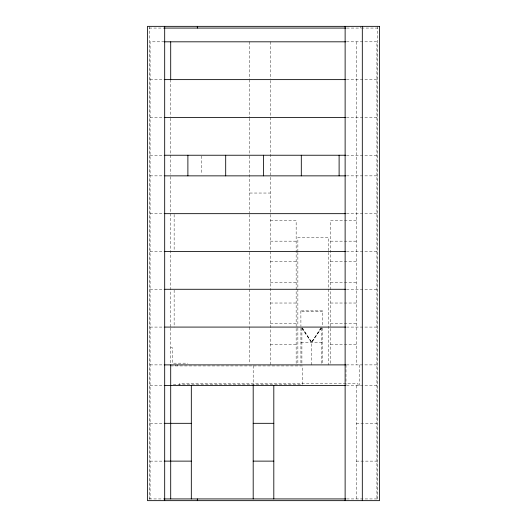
<?xml version="1.0" encoding="UTF-8"?>
<svg xmlns="http://www.w3.org/2000/svg" width="527" height="527" viewBox="0 0 527 527"><rect width="100%" height="100%" fill="white"/><g stroke="black" fill="none" stroke-linecap="round" stroke-linejoin="round"><path stroke-width="0.4" stroke-dasharray="2.63 1.98" d="M311.615 364.888L311.615 341.964L321.378 327.84M321.845 327.754L311.615 342.55L301.391 327.754M149.22 28.069L163.904 28.069M346.641 28.069L360.593 28.069L360.593 26.35M361.41 28.069L377.78 28.069M164.358 41.817L150.083 41.817L150.083 498.931M346.437 41.817L376.917 41.817L376.917 498.931M150.083 79.623L164.358 79.623M346.437 79.623L376.917 79.623M150.083 117.429L164.358 117.429M346.437 117.429L376.917 117.429M150.083 155.234L164.358 155.234M346.437 155.234L376.917 155.234M150.083 175.86L164.358 175.86M346.437 175.86L376.917 175.86M249.752 193.04L270.371 193.04M150.083 213.666L164.358 213.666M346.437 213.666L376.917 213.666M270.371 220.536L296.154 220.536L296.154 327.61M356.298 220.536L330.521 220.536L330.521 327.61M270.371 241.162L296.154 241.162M330.521 241.162L356.298 241.162M150.083 251.471L164.358 251.471M346.437 251.471L376.917 251.471M270.371 261.781L296.154 261.781M330.521 261.781L356.298 261.781M270.371 282.406L296.154 282.406M330.521 282.406L356.298 282.406M150.083 289.277L164.358 289.277M346.437 289.277L376.917 289.277M270.371 303.025L296.154 303.025M330.521 303.025L356.298 303.025M322.274 310.864L322.274 311.45L300.864 311.45L300.864 310.864L322.274 310.864L322.307 326.259M270.371 323.644L296.154 323.644M330.521 323.644L356.298 323.644M150.083 327.083L164.358 327.083M346.437 327.083L376.917 327.083M300.924 342.55L322.313 342.55M270.371 344.269L296.154 344.269M330.521 344.269L356.298 344.269M170.702 347.708L172.421 347.708L172.421 363.169L187.889 363.169M150.083 364.888L164.358 364.888M346.437 364.888L376.917 364.888M170.702 365.922L302.34 365.922L302.34 384.479L171.525 384.479M150.083 385.514L164.358 385.514M346.522 385.514L376.917 385.514M150.083 423.319L164.358 423.319M356.298 423.319L376.917 423.319M150.083 461.125L164.358 461.125M356.298 461.125L376.917 461.125M149.22 498.931L164.358 498.931M346.641 498.931L377.78 498.931M301.852 327.84L311.615 341.964M300.864 310.864L300.924 326.259M377.78 26.35L377.78 499.003M359.737 364.888L359.737 385.514M358.017 385.514L358.017 383.794L179.292 383.794L179.292 385.514M356.298 41.817L356.298 364.888M356.298 385.514L356.298 498.931M345.989 364.888L345.989 384.717M330.521 328.407L330.521 363.307M328.802 250.661L328.802 237.723L297.867 237.723L297.867 251.471M328.802 252.295L328.802 364.888M322.313 327.899L322.313 363.294M321.338 363.294L321.338 327.083L311.615 342.55L301.899 327.083L301.899 364.888M300.924 327.899L300.924 364.888M297.867 252.295L297.867 326.259M297.867 327.906L297.867 364.888M296.154 328.407L296.154 364.888M270.371 41.817L270.371 78.8M270.371 80.447L270.371 213.666M270.371 214.489L270.371 364.888M253.191 365.685L253.191 384.717M249.752 41.817L249.752 78.8M249.752 79.623L249.752 117.429M249.752 118.252L249.752 155.234M249.752 156.058L249.752 212.868M249.752 214.489L249.752 251.471M249.752 252.295L249.752 288.453M249.752 289.277L249.752 326.259M249.752 327.083L249.752 363.248M201.637 156.032L201.637 174.272M177.579 364.888L177.579 365.922M175.86 364.888L175.86 365.922M174.141 214.489L174.141 251.471M174.141 290.1L174.141 327.083M170.702 79.623L170.702 116.605M170.702 118.252L170.702 174.272M170.702 176.677L170.702 327.083M170.702 327.906L170.702 364.888M149.22 26.35L149.22 500.077"/><path stroke-width="0.79" d="M164.714 28.069L345.824 28.069M164.358 41.817L345.699 41.817M164.358 79.623L345.699 79.623M164.872 117.429L345.62 117.429M164.872 155.234L345.686 155.234M164.872 175.86L345.686 175.86M164.872 213.666L345.62 213.666M164.872 251.471L345.62 251.471M164.872 289.277L345.62 289.277M164.872 327.083L345.62 327.083M164.358 364.888L345.699 364.888M164.358 385.514L345.784 385.514M164.358 423.319L191.321 423.319M253.191 423.319L273.809 423.319M164.358 461.125L191.321 461.125M253.191 461.125L273.809 461.125M164.358 498.931L345.824 498.931M362.312 26.35L362.312 500.65M345.126 26.35L345.126 500.65M339.111 155.234L339.111 175.86M301.306 155.234L301.306 175.86M273.809 385.514L273.809 498.931M263.5 155.234L263.5 175.86M253.191 385.514L253.191 498.931M225.694 155.234L225.694 175.86M197.342 26.35L197.342 28.069M197.342 498.931L197.342 500.65M191.321 385.514L191.321 498.931M187.889 155.234L187.889 175.86M170.702 41.817L170.702 79.623M170.702 364.888L170.702 498.931M164.688 26.35L164.688 500.65M379.499 26.35L147.501 26.35L147.501 500.65L379.499 500.65L379.499 26.35"/></g></svg>
